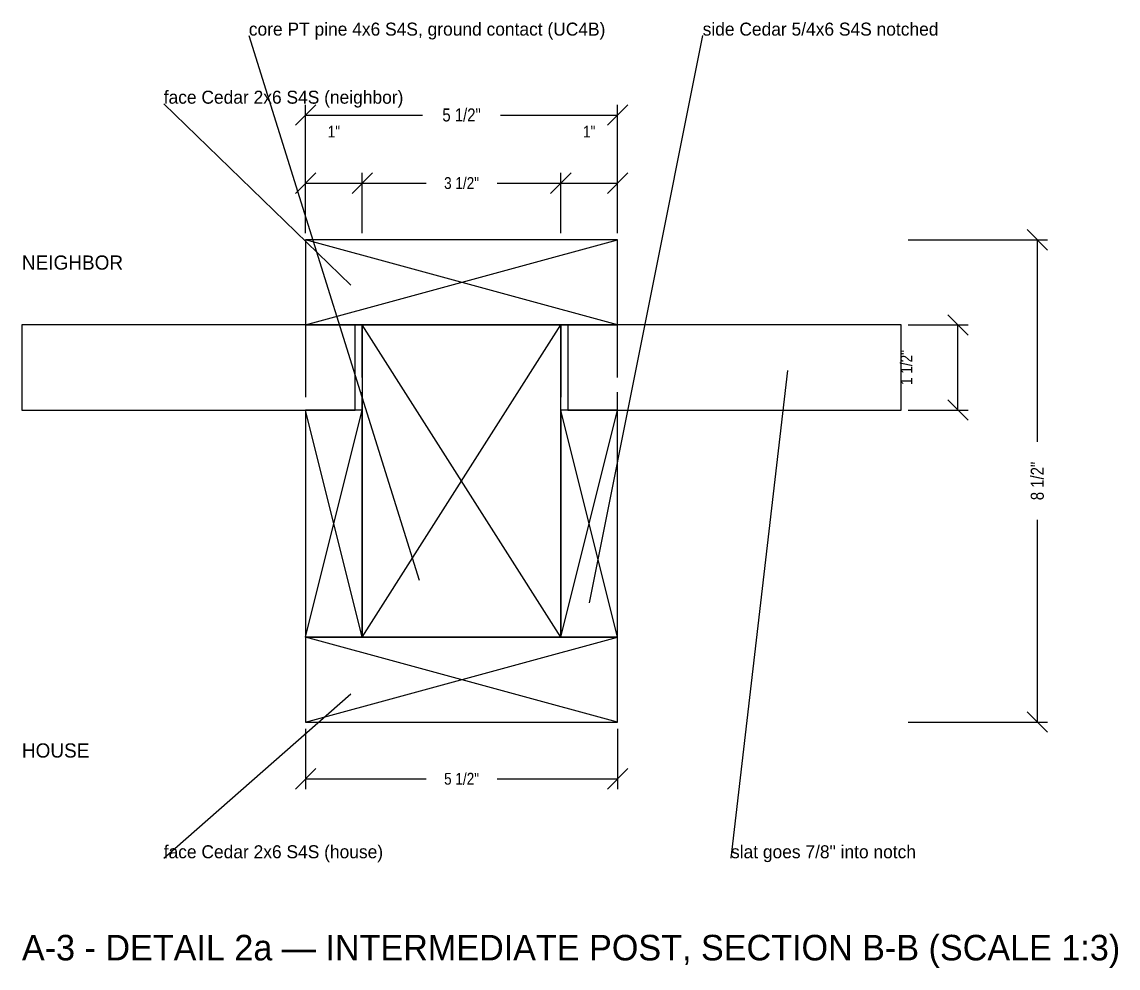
# Model space of a CAD drawing. Header units: inches. Extents: x -2 to 865, y -555 to 194.
# Drawn here: x 0 to 19.32, y -554.94 to -538.26 of the extents above; entities that cross this region are included whole.
import ezdxf
from ezdxf.enums import TextEntityAlignment as Align

# ---------------------------------------------------------------- set-up
doc = ezdxf.new("R2010")
doc.units = ezdxf.units.IN
doc.linetypes.add('DASHED', pattern=[1.524, 1.27, -0.254])
for name, color, linetype in [('CONTORNO', 7, 'Continuous'), ('CORTE', 8, 'Continuous'), ('COTA', 1, 'Continuous'), ('MADEIRA_CEDRO', 30, 'Continuous'), ('MADEIRA_PT', 52, 'Continuous'), ('TEXTO', 7, 'Continuous'), ('TITULO', 7, 'Continuous')]:
    doc.layers.add(name, color=color, linetype=linetype)
doc.styles.add('OpenSansCondensed-Light', font='OpenSansCondensed-Light.ttf')
doc.dimstyles.get("Standard").update_dxf_attribs({"dimtxt": 2.5, "dimasz": 2.5, "dimexe": 1.25, "dimexo": 0.625, "dimtad": 1, "dimcen": 2.5, "dimazin": 3, "dimtfac": 1, "dimtmove": 0, "dimatfit": 3})

# ---------------------------------------------------------------- blocks, each defined once
blk = doc.blocks.new('_OBLIQUE')
at = {"color": 0, "linetype": 'BYBLOCK'}
blk.add_line((-0.5, -0.5), (0.5, 0.5), dxfattribs=at)
blk = doc.blocks.new('*D45')
for p, q in [((5, -541.98), (5, -539.72)), ((10.5, -541.98), (10.5, -539.72)), ((5, -539.9), (7.0625, -539.9)), ((8.4375, -539.9), (10.5, -539.9))]:
    blk.add_line(p, q)
at = {"layer": 'Defpoints'}
for p in [(5, -539.9), (5, -542.1), (10.5, -542.1)]:
    blk.add_point(p, dxfattribs=at)
at = {"layer": 'COTA', "xscale": 0.36, "yscale": 0.36}
for p in [(5, -539.9), (10.5, -539.9)]:
    blk.add_blockref('_OBLIQUE', p, dxfattribs=at)
at = {"layer": 'COTA', "insert": (7.75, -539.9), "char_height": 0.22917, "attachment_point": 5, "style": 'OpenSansCondensed-Light'}
blk.add_mtext('5 1/2"', dxfattribs=at)
blk = doc.blocks.new('*D46')
for p, q in [((5, -541.98), (5, -540.92)), ((6, -541.98), (6, -540.92)), ((5, -541.1), (6, -541.1))]:
    blk.add_line(p, q)
at = {"layer": 'Defpoints'}
for p in [(5, -541.1), (5, -542.1), (6, -542.1)]:
    blk.add_point(p, dxfattribs=at)
at = {"layer": 'COTA', "xscale": 0.36, "yscale": 0.36}
for p in [(5, -541.1), (6, -541.1)]:
    blk.add_blockref('_OBLIQUE', p, dxfattribs=at)
at = {"layer": 'COTA', "insert": (5.5, -540.191), "char_height": 0.2083, "attachment_point": 5, "style": 'OpenSansCondensed-Light'}
blk.add_mtext('1"', dxfattribs=at)
blk = doc.blocks.new('*D47')
for p, q in [((6, -541.98), (6, -540.92)), ((9.5, -541.98), (9.5, -540.92)), ((6, -541.1), (7.125, -541.1)), ((8.375, -541.1), (9.5, -541.1))]:
    blk.add_line(p, q)
at = {"layer": 'Defpoints'}
for p in [(6, -541.1), (6, -542.1), (9.5, -542.1)]:
    blk.add_point(p, dxfattribs=at)
at = {"layer": 'COTA', "xscale": 0.36, "yscale": 0.36}
for p in [(6, -541.1), (9.5, -541.1)]:
    blk.add_blockref('_OBLIQUE', p, dxfattribs=at)
at = {"layer": 'COTA', "insert": (7.75, -541.1), "char_height": 0.2083, "attachment_point": 5, "style": 'OpenSansCondensed-Light'}
blk.add_mtext('3 1/2"', dxfattribs=at)
blk = doc.blocks.new('*D48')
for p, q in [((9.5, -541.98), (9.5, -540.92)), ((10.5, -541.98), (10.5, -540.92)), ((9.5, -541.1), (10.5, -541.1))]:
    blk.add_line(p, q)
at = {"layer": 'Defpoints'}
for p in [(9.5, -541.1), (9.5, -542.1), (10.5, -542.1)]:
    blk.add_point(p, dxfattribs=at)
at = {"layer": 'COTA', "xscale": 0.36, "yscale": 0.36}
for p in [(9.5, -541.1), (10.5, -541.1)]:
    blk.add_blockref('_OBLIQUE', p, dxfattribs=at)
at = {"layer": 'COTA', "insert": (10, -540.191), "char_height": 0.2083, "attachment_point": 5, "style": 'OpenSansCondensed-Light'}
blk.add_mtext('1"', dxfattribs=at)
blk = doc.blocks.new('*D49')
for p, q in [((5, -550.72), (5, -551.78)), ((10.5, -550.72), (10.5, -551.78)), ((5, -551.6), (7.125, -551.6)), ((8.375, -551.6), (10.5, -551.6))]:
    blk.add_line(p, q)
at = {"layer": 'Defpoints'}
for p in [(5, -550.6), (10.5, -550.6), (5, -551.6)]:
    blk.add_point(p, dxfattribs=at)
at = {"layer": 'COTA', "xscale": 0.36, "yscale": 0.36}
for p in [(5, -551.6), (10.5, -551.6)]:
    blk.add_blockref('_OBLIQUE', p, dxfattribs=at)
at = {"layer": 'COTA', "insert": (7.75, -551.6), "char_height": 0.2083, "attachment_point": 5, "style": 'OpenSansCondensed-Light'}
blk.add_mtext('5 1/2"', dxfattribs=at)
blk = doc.blocks.new('*D50')
for p, q in [((15.62, -542.1), (18.08, -542.1)), ((17.9, -545.6625), (17.9, -542.1)), ((17.9, -550.6), (17.9, -547.0375)), ((15.62, -550.6), (18.08, -550.6))]:
    blk.add_line(p, q)
at = {"layer": 'Defpoints'}
for p in [(15.5, -542.1), (15.5, -550.6), (17.9, -550.6)]:
    blk.add_point(p, dxfattribs=at)
at = {"layer": 'COTA', "xscale": 0.36, "yscale": 0.36, "rotation": 90}
for p in [(17.9, -542.1), (17.9, -550.6)]:
    blk.add_blockref('_OBLIQUE', p, dxfattribs=at)
at = {"layer": 'COTA', "insert": (17.9, -546.35), "char_height": 0.22917, "attachment_point": 5, "rotation": 90, "style": 'OpenSansCondensed-Light'}
blk.add_mtext('8 1/2"', dxfattribs=at)
blk = doc.blocks.new('*D51')
for p, q in [((15.62, -543.6), (16.68, -543.6)), ((16.5, -545.1), (16.5, -543.6)), ((15.62, -545.1), (16.68, -545.1))]:
    blk.add_line(p, q)
at = {"layer": 'Defpoints'}
for p in [(15.5, -543.6), (15.5, -545.1), (16.5, -545.1)]:
    blk.add_point(p, dxfattribs=at)
at = {"layer": 'COTA', "xscale": 0.36, "yscale": 0.36, "rotation": 90}
for p in [(16.5, -543.6), (16.5, -545.1)]:
    blk.add_blockref('_OBLIQUE', p, dxfattribs=at)
at = {"layer": 'COTA', "insert": (15.591, -544.35), "char_height": 0.2083, "attachment_point": 5, "rotation": 90, "style": 'OpenSansCondensed-Light'}
blk.add_mtext('1 1/2"', dxfattribs=at)

msp = doc.modelspace()

# ---------------------------------------------------------------- linework, layer by layer
at = {"layer": 'CONTORNO', "linetype": 'DASHED'}
for points in [[(5, -549.1), (6, -549.1), (6, -543.6), (5, -543.6)], [(9.5, -549.1), (10.5, -549.1), (10.5, -543.6), (9.5, -543.6)]]:
    msp.add_lwpolyline(points, close=True, dxfattribs=at)
at = {"layer": 'CORTE'}
for points in [[(5, -543.6), (10.5, -542.1)], [(10.5, -543.6), (5, -542.1)], [(6, -549.1), (9.5, -543.6)], [(9.5, -549.1), (6, -543.6)], [(5, -549.1), (6, -545.1)], [(6, -549.1), (5, -545.1)], [(9.5, -549.1), (10.5, -545.1)], [(10.5, -549.1), (9.5, -545.1)], [(5, -550.6), (10.5, -549.1)], [(10.5, -550.6), (5, -549.1)]]:
    msp.add_lwpolyline(points, dxfattribs=at)
at = {"layer": 'COTA'}
for p, q in [((4, -538.5), (7, -548.1)), ((12, -538.5), (10, -548.5)), ((2.5, -539.7), (5.8, -542.9)), ((12.5, -553), (13.5, -544.4)), ((2.5, -553), (5.8, -550.1))]:
    msp.add_line(p, q, dxfattribs=at)
at = {"layer": 'MADEIRA_CEDRO'}
for points in [[(5, -543.6), (10.5, -543.6), (10.5, -542.1), (5, -542.1)], [(0, -545.1), (5.875, -545.1), (5.875, -543.6), (0, -543.6)], [(9.625, -545.1), (15.5, -545.1), (15.5, -543.6), (9.625, -543.6)], [(5, -549.1), (6, -549.1), (6, -545.1), (5, -545.1)], [(9.5, -549.1), (10.5, -549.1), (10.5, -545.1), (9.5, -545.1)], [(5, -550.6), (10.5, -550.6), (10.5, -549.1), (5, -549.1)]]:
    msp.add_lwpolyline(points, close=True, dxfattribs=at)
at = {"layer": 'MADEIRA_PT'}
msp.add_lwpolyline([(6, -549.1), (9.5, -549.1), (9.5, -543.6), (6, -543.6)], close=True, dxfattribs=at)

# ---------------------------------------------------------------- texts
at = {"layer": 'TEXTO'}
for s, p in [('core PT pine 4x6 S4S, ground contact (UC4B)', (4, -538.5)), ('side Cedar 5/4x6 S4S notched', (12, -538.5)), ('face Cedar 2x6 S4S (neighbor)', (2.5, -539.7)), ('face Cedar 2x6 S4S (house)', (2.5, -553)), ('slat goes 7/8" into notch', (12.5, -553))]:
    msp.add_text(s, height=0.22917, dxfattribs=at).set_placement(p)
for s, p in [('NEIGHBOR', (0, -542.7)), ('HOUSE', (0, -551.3))]:
    msp.add_text(s, height=0.25, dxfattribs=at).set_placement(p, align=Align.BOTTOM_LEFT)
at = {"layer": 'TITULO'}
msp.add_text('A-3 - DETAIL 2a — INTERMEDIATE POST, SECTION B-B (SCALE 1:3)', height=0.45, dxfattribs=at).set_placement((0, -554.8))

# ---------------------------------------------------------------- dimensions: what is measured, and where the dimension line sits
at = {"layer": 'COTA'}
for base, p1, p2, text, override, picture, middle in [((5, -539.9), (5, -542.1), (10.5, -542.1), '5 1/2"', {"dimtxt": 0.229167, "dimasz": 0.24, "dimexe": 0.18, "dimexo": 0.12, "dimtsz": 0.18}, '*D45', (7.75, -539.9)), ((5, -541.1), (5, -542.1), (6, -542.1), '1"', {"dimtxt": 0.208333, "dimasz": 0.24, "dimexe": 0.18, "dimexo": 0.12, "dimtsz": 0.18}, '*D46', (5.5, -540.191)), ((9.5, -541.1), (9.5, -542.1), (10.5, -542.1), '1"', {"dimtxt": 0.208333, "dimasz": 0.24, "dimexe": 0.18, "dimexo": 0.12, "dimtsz": 0.18}, '*D48', (10, -540.191)), ((6, -541.1), (6, -542.1), (9.5, -542.1), '3 1/2"', {"dimtxt": 0.208333, "dimasz": 0.24, "dimexe": 0.18, "dimexo": 0.12, "dimtsz": 0.18}, '*D47', (7.75, -541.1)), ((5, -551.6), (5, -550.6), (10.5, -550.6), '5 1/2"', {"dimtxt": 0.208333, "dimasz": 0.24, "dimexe": 0.18, "dimexo": 0.12, "dimtsz": 0.18}, '*D49', (7.75, -551.6))]:
    dim = msp.add_linear_dim(base=base, p1=p1, p2=p2, text=text, dimstyle='Standard', override=override, dxfattribs=at)
    dim.commit()
    dim.dimension.update_dxf_attribs({"geometry": picture, "text_midpoint": middle})
for base, p1, p2, text, override, picture, middle in [((17.9, -550.6), (15.5, -550.6), (15.5, -542.1), '8 1/2"', {"dimtxt": 0.229167, "dimasz": 0.24, "dimexe": 0.18, "dimexo": 0.12, "dimtsz": 0.18}, '*D50', (17.9, -546.35)), ((16.5, -545.1), (15.5, -545.1), (15.5, -543.6), '1 1/2"', {"dimtxt": 0.208333, "dimasz": 0.24, "dimexe": 0.18, "dimexo": 0.12, "dimtsz": 0.18}, '*D51', (15.591, -544.35))]:
    dim = msp.add_linear_dim(base=base, p1=p1, p2=p2, angle=90, text=text, dimstyle='Standard', override=override, dxfattribs=at)
    dim.commit()
    dim.dimension.update_dxf_attribs({"geometry": picture, "text_midpoint": middle})

doc.saveas('drawing.dxf')
